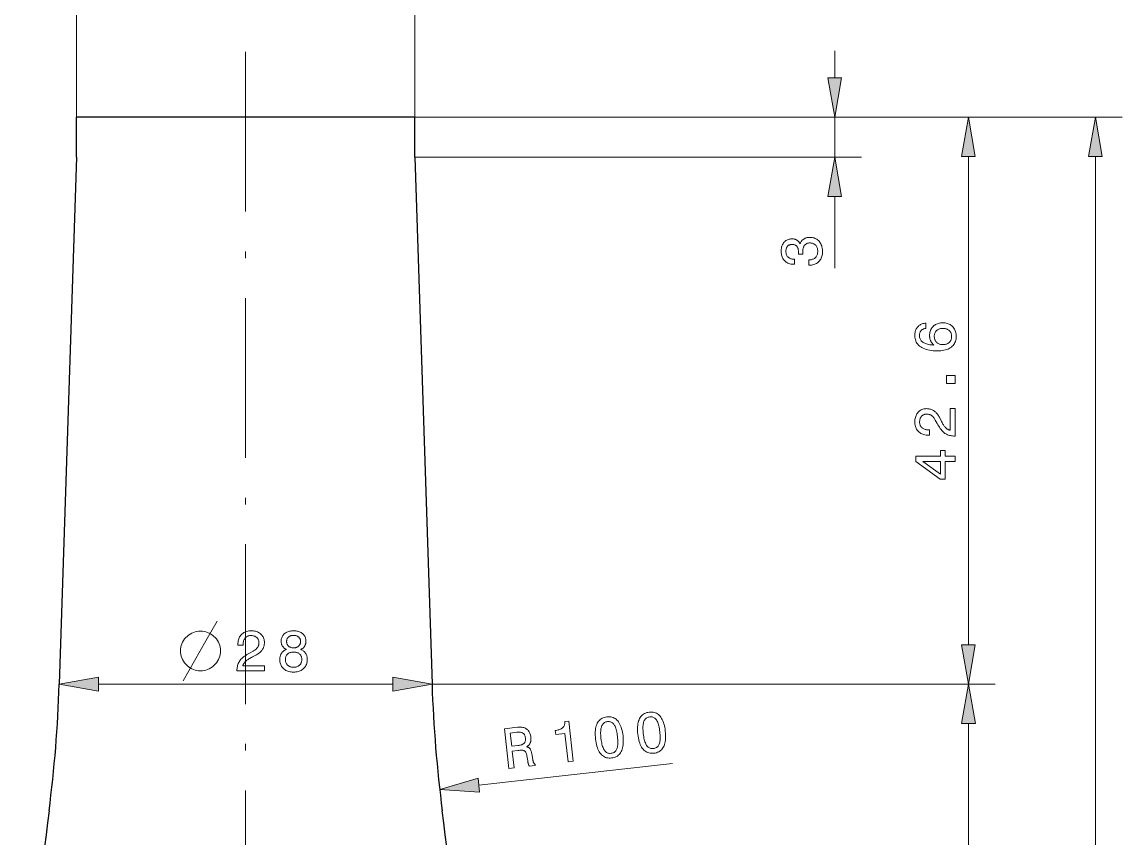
# Model space of a CAD drawing. Extents: x 0 to 297, y 0 to 562.
# Drawn here: x 135.7 to 218.3, y 311 to 372.3 of the extents above; entities that cross this region are included whole.
import ezdxf

# ---------------------------------------------------------------- set-up
doc = ezdxf.new("R2010")
doc.units = 0
doc.linetypes.add('DASHDOT', pattern=[18.5, 12, -3, 0.5, -3])

msp = doc.modelspace()

# ---------------------------------------------------------------- linework, layer by layer
at = {"color": 7, "lineweight": 13, "ltscale": 0.35262}
for p, q in [((139.781, 365.17), (139.781, 379.275)), ((165.181, 365.17), (165.181, 379.275))]:
    msp.add_line(p, q, dxfattribs=at)
at = {"color": 7, "lineweight": 13, "ltscale": 0.051139}
msp.add_line((196.727, 368.124), (196.727, 370.17), dxfattribs=at)
at = {"color": 7, "linetype": 'DASHDOT', "lineweight": 13}
msp.add_line((152.481, 370.083), (152.481, 119.503), dxfattribs=at)
at = {"color": 7, "lineweight": 30, "ltscale": 0.075}
for p, q in [((139.781, 362.17), (139.781, 365.17)), ((165.181, 362.17), (165.181, 365.17))]:
    msp.add_line(p, q, dxfattribs=at)
at = {"color": 7, "lineweight": 30}
for p, q in [((165.181, 365.17), (139.781, 365.17)), ((139.781, 362.17), (138.481, 322.57)), ((165.181, 362.17), (166.481, 322.57))]:
    msp.add_line(p, q, dxfattribs=at)
at = {"color": 7, "lineweight": 13}
for p, q in [((165.181, 365.17), (208.766, 365.17)), ((165.181, 365.17), (218.307, 365.17)), ((165.181, 365.17), (198.727, 365.17)), ((165.181, 362.17), (198.727, 362.17)), ((206.766, 325.524), (206.766, 362.215)), ((216.307, 128.124), (216.307, 362.215)), ((141.436, 322.57), (163.527, 322.57)), ((166.481, 322.57), (208.766, 322.57)), ((166.481, 322.57), (208.773, 322.57)), ((206.773, 287.124), (206.773, 319.615))]:
    msp.add_line(p, q, dxfattribs=at)
at = {"color": 7, "lineweight": 13, "ltscale": 0.075}
msp.add_line((196.727, 362.17), (196.727, 365.17), dxfattribs=at)
at = {"color": 7, "lineweight": 13, "ltscale": 0.134371}
msp.add_line((196.727, 353.841), (196.727, 359.215), dxfattribs=at)
at = {"color": 7, "lineweight": 13, "ltscale": 0.366083}
msp.add_line((169.992, 314.986), (184.543, 316.626), dxfattribs=at)
at = {"color": 7, "lineweight": 13}
for points in [[(196.206, 368.124), (196.727, 365.17), (197.248, 368.124)], [(207.287, 362.215), (206.766, 365.17), (206.245, 362.215)], [(216.828, 362.215), (216.307, 365.17), (215.786, 362.215)], [(197.248, 359.215), (196.727, 362.17), (196.206, 359.215)], [(194.787, 354.051), (194.787, 354.45), (194.849, 354.453), (194.908, 354.459), (194.964, 354.468), (195.017, 354.481), (195.068, 354.497), (195.115, 354.516), (195.16, 354.538), (195.202, 354.563), (195.241, 354.592), (195.277, 354.624), (195.31, 354.659), (195.34, 354.696), (195.366, 354.736), (195.389, 354.779), (195.408, 354.825), (195.423, 354.873), (195.436, 354.924), (195.444, 354.978), (195.449, 355.034), (195.451, 355.093), (195.45, 355.151), (195.445, 355.206), (195.437, 355.259), (195.426, 355.309), (195.412, 355.357), (195.394, 355.402), (195.374, 355.445), (195.35, 355.485), (195.323, 355.523), (195.293, 355.558), (195.26, 355.59), (195.225, 355.619), (195.188, 355.644), (195.148, 355.666), (195.105, 355.685), (195.061, 355.7), (195.014, 355.712), (194.965, 355.721), (194.913, 355.726), (194.859, 355.728), (194.81, 355.726), (194.763, 355.721), (194.718, 355.712), (194.676, 355.701), (194.636, 355.686), (194.598, 355.667), (194.562, 355.645), (194.528, 355.62), (194.497, 355.592), (194.468, 355.56), (194.441, 355.525), (194.417, 355.487), (194.396, 355.447), (194.378, 355.404), (194.363, 355.358), (194.35, 355.31), (194.34, 355.259), (194.333, 355.205), (194.329, 355.148), (194.327, 355.089), (194.327, 355.08), (194.328, 355.072), (194.328, 355.063), (194.328, 355.054), (194.328, 355.046), (194.328, 355.037), (194.329, 355.028), (194.329, 355.019), (194.329, 355.009), (194.33, 355), (194.33, 354.991), (194.331, 354.98), (194.331, 354.97), (194.332, 354.958), (194.332, 354.946), (194.333, 354.934), (194.334, 354.921), (194.334, 354.907), (194.335, 354.893), (194.336, 354.878), (193.996, 354.878), (193.997, 354.887), (193.997, 354.896), (193.998, 354.905), (193.998, 354.914), (193.998, 354.923), (193.999, 354.932), (193.999, 354.941), (193.999, 354.949), (193.999, 354.958), (194, 354.966), (194, 354.975), (194, 354.983), (194, 354.991), (194, 354.999), (194, 355.007), (194.001, 355.015), (194.001, 355.022), (194.001, 355.03), (194.001, 355.037), (194.001, 355.044), (194, 355.101), (193.996, 355.155), (193.99, 355.205), (193.982, 355.253), (193.972, 355.298), (193.959, 355.339), (193.944, 355.378), (193.927, 355.413), (193.908, 355.446), (193.886, 355.476), (193.862, 355.502), (193.835, 355.526), (193.806, 355.547), (193.774, 355.565), (193.741, 355.581), (193.704, 355.593), (193.666, 355.603), (193.624, 355.61), (193.581, 355.614), (193.535, 355.616), (193.49, 355.614), (193.448, 355.61), (193.408, 355.604), (193.37, 355.594), (193.333, 355.582), (193.3, 355.567), (193.268, 355.549), (193.238, 355.529), (193.21, 355.506), (193.185, 355.48), (193.162, 355.451), (193.141, 355.421), (193.122, 355.387), (193.107, 355.352), (193.093, 355.314), (193.082, 355.274), (193.074, 355.231), (193.067, 355.186), (193.064, 355.139), (193.063, 355.089), (193.064, 355.033), (193.069, 354.98), (193.077, 354.929), (193.089, 354.881), (193.103, 354.837), (193.121, 354.794), (193.142, 354.755), (193.166, 354.718), (193.194, 354.684), (193.225, 354.653), (193.259, 354.625), (193.296, 354.6), (193.336, 354.578), (193.379, 354.558), (193.425, 354.542), (193.474, 354.529), (193.527, 354.518), (193.582, 354.511), (193.64, 354.506), (193.701, 354.505), (193.701, 354.121), (193.672, 354.121), (193.585, 354.124), (193.503, 354.131), (193.424, 354.144), (193.348, 354.162), (193.276, 354.185), (193.208, 354.213), (193.143, 354.247), (193.082, 354.285), (193.024, 354.329), (192.97, 354.377), (192.92, 354.43), (192.876, 354.487), (192.836, 354.547), (192.802, 354.611), (192.774, 354.678), (192.75, 354.749), (192.732, 354.823), (192.719, 354.901), (192.711, 354.983), (192.708, 355.068), (192.71, 355.157), (192.717, 355.243), (192.728, 355.325), (192.742, 355.402), (192.762, 355.476), (192.785, 355.545), (192.813, 355.61), (192.845, 355.671), (192.881, 355.728), (192.921, 355.78), (192.966, 355.828), (193.013, 355.871), (193.064, 355.909), (193.119, 355.942), (193.176, 355.97), (193.238, 355.993), (193.302, 356.01), (193.37, 356.023), (193.441, 356.031), (193.516, 356.033), (193.559, 356.032), (193.6, 356.029), (193.64, 356.025), (193.679, 356.018), (193.717, 356.009), (193.754, 355.999), (193.789, 355.986), (193.823, 355.972), (193.855, 355.956), (193.887, 355.937), (193.917, 355.917), (193.945, 355.895), (193.973, 355.871), (193.998, 355.846), (194.022, 355.818), (194.045, 355.789), (194.066, 355.758), (194.086, 355.725), (194.104, 355.69), (194.121, 355.654), (194.14, 355.701), (194.16, 355.746), (194.183, 355.789), (194.208, 355.829), (194.234, 355.867), (194.263, 355.903), (194.293, 355.936), (194.326, 355.967), (194.361, 355.995), (194.397, 356.022), (194.435, 356.045), (194.476, 356.067), (194.517, 356.086), (194.561, 356.102), (194.606, 356.116), (194.653, 356.127), (194.702, 356.136), (194.753, 356.142), (194.805, 356.146), (194.859, 356.147), (194.943, 356.144), (195.025, 356.135), (195.103, 356.12), (195.177, 356.1), (195.248, 356.073), (195.316, 356.041), (195.38, 356.002), (195.441, 355.958), (195.498, 355.908), (195.552, 355.852), (195.602, 355.791), (195.646, 355.726), (195.686, 355.657), (195.72, 355.585), (195.748, 355.508), (195.772, 355.428), (195.79, 355.344), (195.803, 355.256), (195.811, 355.164), (195.814, 355.068), (195.811, 354.977), (195.803, 354.89), (195.789, 354.806), (195.77, 354.727), (195.746, 354.651), (195.716, 354.579), (195.681, 354.51), (195.64, 354.446), (195.593, 354.385), (195.542, 354.328), (195.486, 354.275), (195.426, 354.228), (195.362, 354.187), (195.295, 354.151), (195.225, 354.121), (195.15, 354.096), (195.072, 354.076), (194.991, 354.062), (194.905, 354.054), (194.817, 354.051)], [(203.577, 349.701), (203.577, 349.305), (203.532, 349.299), (203.488, 349.291), (203.447, 349.281), (203.408, 349.268), (203.371, 349.253), (203.337, 349.236), (203.304, 349.216), (203.274, 349.194), (203.246, 349.169), (203.22, 349.143), (203.197, 349.114), (203.176, 349.083), (203.157, 349.05), (203.141, 349.015), (203.128, 348.978), (203.117, 348.939), (203.108, 348.897), (203.102, 348.854), (203.098, 348.809), (203.097, 348.761), (203.1, 348.697), (203.108, 348.636), (203.121, 348.578), (203.14, 348.523), (203.164, 348.471), (203.194, 348.422), (203.229, 348.376), (203.27, 348.333), (203.315, 348.294), (203.367, 348.257), (203.423, 348.224), (203.486, 348.193), (203.554, 348.165), (203.627, 348.141), (203.706, 348.119), (203.791, 348.1), (203.881, 348.084), (203.977, 348.07), (204.078, 348.06), (204.185, 348.053), (204.153, 348.079), (204.123, 348.106), (204.094, 348.134), (204.067, 348.163), (204.042, 348.193), (204.018, 348.225), (203.996, 348.257), (203.975, 348.291), (203.956, 348.326), (203.938, 348.362), (203.922, 348.399), (203.908, 348.436), (203.895, 348.475), (203.884, 348.514), (203.875, 348.555), (203.867, 348.596), (203.861, 348.638), (203.857, 348.681), (203.855, 348.725), (203.854, 348.77), (203.856, 348.853), (203.865, 348.934), (203.878, 349.011), (203.897, 349.085), (203.922, 349.155), (203.952, 349.223), (203.987, 349.287), (204.028, 349.348), (204.075, 349.406), (204.127, 349.461), (204.183, 349.512), (204.243, 349.557), (204.306, 349.597), (204.373, 349.631), (204.443, 349.66), (204.517, 349.684), (204.594, 349.703), (204.675, 349.716), (204.759, 349.724), (204.847, 349.727), (204.934, 349.724), (205.019, 349.715), (205.1, 349.701), (205.177, 349.682), (205.252, 349.656), (205.323, 349.625), (205.39, 349.589), (205.454, 349.547), (205.515, 349.499), (205.573, 349.445), (205.626, 349.387), (205.673, 349.326), (205.715, 349.261), (205.752, 349.192), (205.782, 349.12), (205.808, 349.045), (205.827, 348.966), (205.841, 348.884), (205.849, 348.798), (205.852, 348.708), (205.849, 348.606), (205.838, 348.508), (205.819, 348.414), (205.794, 348.326), (205.761, 348.243), (205.721, 348.165), (205.674, 348.091), (205.619, 348.023), (205.557, 347.96), (205.488, 347.901), (205.411, 347.848), (205.329, 347.8), (205.24, 347.758), (205.144, 347.722), (205.042, 347.691), (204.934, 347.665), (204.819, 347.646), (204.698, 347.632), (204.57, 347.623), (204.436, 347.621), (204.278, 347.624), (204.128, 347.633), (203.985, 347.647), (203.849, 347.668), (203.721, 347.695), (203.6, 347.728), (203.486, 347.767), (203.38, 347.812), (203.28, 347.862), (203.189, 347.919), (203.105, 347.981), (203.03, 348.048), (202.963, 348.119), (202.906, 348.196), (202.857, 348.277), (202.818, 348.363), (202.787, 348.454), (202.765, 348.549), (202.751, 348.65), (202.747, 348.755), (202.749, 348.839), (202.756, 348.919), (202.766, 348.995), (202.782, 349.068), (202.801, 349.138), (202.825, 349.204), (202.853, 349.266), (202.886, 349.324), (202.923, 349.379), (202.964, 349.431), (203.009, 349.478), (203.058, 349.521), (203.11, 349.559), (203.166, 349.593), (203.226, 349.622), (203.289, 349.647), (203.356, 349.667), (203.426, 349.683), (203.5, 349.695)], [(204.851, 349.309), (204.793, 349.308), (204.738, 349.303), (204.686, 349.295), (204.635, 349.283), (204.587, 349.269), (204.542, 349.251), (204.498, 349.23), (204.458, 349.205), (204.419, 349.178), (204.383, 349.147), (204.35, 349.114), (204.32, 349.078), (204.294, 349.04), (204.271, 349.001), (204.252, 348.959), (204.236, 348.916), (204.224, 348.87), (204.215, 348.823), (204.21, 348.773), (204.208, 348.721), (204.21, 348.663), (204.215, 348.608), (204.223, 348.556), (204.236, 348.505), (204.251, 348.458), (204.27, 348.413), (204.293, 348.37), (204.318, 348.331), (204.348, 348.293), (204.381, 348.258), (204.417, 348.227), (204.455, 348.198), (204.496, 348.173), (204.54, 348.151), (204.586, 348.133), (204.634, 348.118), (204.686, 348.106), (204.74, 348.097), (204.796, 348.092), (204.855, 348.091), (204.914, 348.092), (204.971, 348.097), (205.025, 348.106), (205.076, 348.117), (205.125, 348.132), (205.172, 348.15), (205.216, 348.172), (205.258, 348.197), (205.297, 348.225), (205.334, 348.256), (205.367, 348.291), (205.397, 348.327), (205.424, 348.366), (205.447, 348.407), (205.466, 348.451), (205.482, 348.497), (205.495, 348.545), (205.504, 348.596), (205.509, 348.649), (205.511, 348.704), (205.509, 348.757), (205.503, 348.808), (205.494, 348.857), (205.482, 348.904), (205.465, 348.949), (205.445, 348.991), (205.421, 349.032), (205.394, 349.071), (205.363, 349.107), (205.328, 349.142), (205.291, 349.174), (205.251, 349.202), (205.209, 349.227), (205.164, 349.249), (205.118, 349.267), (205.069, 349.283), (205.018, 349.294), (204.964, 349.303), (204.909, 349.308)], [(205.766, 345.169), (205.123, 345.169), (205.123, 345.765), (205.766, 345.765)], [(205.766, 341.216), (205.753, 341.216), (205.666, 341.218), (205.581, 341.224), (205.499, 341.234), (205.421, 341.249), (205.345, 341.268), (205.272, 341.29), (205.202, 341.317), (205.135, 341.348), (205.071, 341.383), (205.01, 341.422), (204.95, 341.467), (204.891, 341.518), (204.832, 341.576), (204.772, 341.641), (204.713, 341.712), (204.654, 341.79), (204.595, 341.875), (204.536, 341.966), (204.477, 342.064), (204.419, 342.169), (204.28, 342.424), (204.254, 342.469), (204.229, 342.511), (204.202, 342.551), (204.175, 342.588), (204.147, 342.623), (204.119, 342.655), (204.09, 342.685), (204.061, 342.712), (204.031, 342.737), (204, 342.759), (203.969, 342.779), (203.936, 342.797), (203.902, 342.813), (203.868, 342.827), (203.832, 342.838), (203.795, 342.848), (203.757, 342.855), (203.718, 342.86), (203.678, 342.863), (203.637, 342.865), (203.59, 342.863), (203.545, 342.858), (203.502, 342.85), (203.461, 342.838), (203.421, 342.824), (203.384, 342.806), (203.348, 342.784), (203.314, 342.76), (203.282, 342.732), (203.252, 342.701), (203.224, 342.667), (203.199, 342.631), (203.177, 342.593), (203.158, 342.553), (203.142, 342.51), (203.129, 342.465), (203.118, 342.418), (203.111, 342.369), (203.107, 342.317), (203.105, 342.264), (203.107, 342.21), (203.113, 342.159), (203.122, 342.111), (203.135, 342.064), (203.152, 342.02), (203.172, 341.979), (203.196, 341.939), (203.224, 341.902), (203.256, 341.867), (203.291, 341.835), (203.329, 341.805), (203.371, 341.778), (203.415, 341.755), (203.461, 341.734), (203.511, 341.717), (203.563, 341.703), (203.619, 341.692), (203.677, 341.684), (203.737, 341.679), (203.801, 341.678), (203.837, 341.678), (203.837, 341.285), (203.776, 341.285), (203.683, 341.288), (203.594, 341.296), (203.509, 341.31), (203.428, 341.329), (203.351, 341.353), (203.277, 341.383), (203.208, 341.418), (203.143, 341.458), (203.081, 341.504), (203.024, 341.555), (202.971, 341.611), (202.924, 341.671), (202.883, 341.734), (202.847, 341.802), (202.816, 341.873), (202.791, 341.948), (202.772, 342.027), (202.758, 342.11), (202.75, 342.196), (202.747, 342.287), (202.749, 342.374), (202.757, 342.457), (202.769, 342.537), (202.786, 342.614), (202.809, 342.687), (202.836, 342.757), (202.868, 342.823), (202.905, 342.887), (202.947, 342.946), (202.994, 343.003), (203.044, 343.054), (203.098, 343.101), (203.155, 343.142), (203.215, 343.177), (203.279, 343.207), (203.345, 343.232), (203.414, 343.251), (203.487, 343.265), (203.562, 343.273), (203.641, 343.276), (203.702, 343.274), (203.762, 343.269), (203.82, 343.261), (203.876, 343.25), (203.931, 343.236), (203.985, 343.218), (204.037, 343.197), (204.087, 343.173), (204.136, 343.146), (204.184, 343.115), (204.23, 343.082), (204.274, 343.045), (204.318, 343.004), (204.36, 342.96), (204.401, 342.913), (204.441, 342.862), (204.479, 342.808), (204.517, 342.751), (204.553, 342.69), (204.587, 342.626), (204.716, 342.373), (204.753, 342.303), (204.79, 342.237), (204.825, 342.175), (204.86, 342.117), (204.895, 342.064), (204.928, 342.014), (204.961, 341.968), (204.993, 341.927), (205.025, 341.889), (205.055, 341.856), (205.086, 341.825), (205.118, 341.797), (205.15, 341.771), (205.183, 341.747), (205.216, 341.725), (205.25, 341.706), (205.285, 341.688), (205.321, 341.673), (205.358, 341.659), (205.395, 341.648), (205.395, 343.276), (205.766, 343.276)], [(205.766, 339.308), (205.024, 339.308), (205.024, 337.99), (204.644, 337.99), (202.833, 339.304), (202.833, 339.696), (204.678, 339.696), (204.678, 340.124), (205.024, 340.124), (205.024, 339.696), (205.766, 339.696)], [(204.678, 338.353), (204.678, 339.308), (203.335, 339.308)], [(149.232, 326.57), (148.932, 326.57), (148.682, 326.52), (148.432, 326.42), (148.182, 326.27), (147.882, 325.97), (147.732, 325.72), (147.632, 325.47), (147.582, 325.22), (147.582, 324.92), (147.632, 324.67), (147.732, 324.42), (147.882, 324.17), (148.182, 323.87), (148.432, 323.72), (148.682, 323.62), (148.932, 323.57), (149.232, 323.57), (149.482, 323.62), (149.732, 323.72), (149.982, 323.87), (150.282, 324.17), (150.432, 324.42), (150.532, 324.67), (150.582, 324.92), (150.582, 325.22), (150.532, 325.47), (150.432, 325.72), (150.282, 325.97), (149.982, 326.27), (149.732, 326.42), (149.482, 326.52)], [(151.828, 323.57), (151.828, 323.583), (151.83, 323.67), (151.837, 323.755), (151.847, 323.836), (151.861, 323.915), (151.88, 323.991), (151.903, 324.064), (151.93, 324.134), (151.961, 324.201), (151.996, 324.265), (152.035, 324.326), (152.08, 324.385), (152.131, 324.445), (152.189, 324.504), (152.254, 324.564), (152.325, 324.623), (152.403, 324.682), (152.487, 324.741), (152.579, 324.8), (152.677, 324.858), (152.781, 324.917), (153.036, 325.056), (153.081, 325.081), (153.123, 325.107), (153.163, 325.134), (153.2, 325.161), (153.235, 325.188), (153.267, 325.216), (153.297, 325.245), (153.324, 325.275), (153.349, 325.305), (153.372, 325.336), (153.392, 325.367), (153.41, 325.4), (153.425, 325.433), (153.439, 325.468), (153.451, 325.504), (153.46, 325.541), (153.468, 325.579), (153.473, 325.618), (153.476, 325.658), (153.477, 325.699), (153.475, 325.746), (153.471, 325.791), (153.462, 325.834), (153.451, 325.875), (153.436, 325.915), (153.418, 325.952), (153.397, 325.988), (153.372, 326.022), (153.345, 326.054), (153.314, 326.084), (153.28, 326.112), (153.244, 326.137), (153.206, 326.159), (153.165, 326.178), (153.123, 326.194), (153.078, 326.207), (153.031, 326.217), (152.981, 326.225), (152.93, 326.229), (152.876, 326.23), (152.823, 326.229), (152.772, 326.223), (152.723, 326.214), (152.677, 326.201), (152.633, 326.184), (152.591, 326.164), (152.552, 326.14), (152.515, 326.112), (152.48, 326.08), (152.447, 326.045), (152.417, 326.006), (152.391, 325.965), (152.367, 325.921), (152.347, 325.874), (152.329, 325.825), (152.315, 325.772), (152.304, 325.717), (152.296, 325.659), (152.292, 325.598), (152.29, 325.535), (152.29, 325.499), (151.898, 325.499), (151.898, 325.56), (151.901, 325.653), (151.909, 325.742), (151.922, 325.827), (151.941, 325.908), (151.965, 325.985), (151.995, 326.058), (152.03, 326.128), (152.071, 326.193), (152.117, 326.254), (152.168, 326.312), (152.224, 326.364), (152.283, 326.411), (152.347, 326.453), (152.414, 326.489), (152.486, 326.52), (152.561, 326.545), (152.64, 326.564), (152.722, 326.578), (152.809, 326.586), (152.899, 326.589), (152.986, 326.586), (153.07, 326.579), (153.15, 326.567), (153.226, 326.549), (153.3, 326.527), (153.37, 326.5), (153.436, 326.468), (153.499, 326.431), (153.559, 326.389), (153.615, 326.342), (153.667, 326.291), (153.713, 326.237), (153.754, 326.18), (153.79, 326.12), (153.82, 326.057), (153.844, 325.991), (153.864, 325.921), (153.877, 325.849), (153.885, 325.774), (153.888, 325.695), (153.887, 325.634), (153.882, 325.574), (153.874, 325.516), (153.863, 325.459), (153.848, 325.404), (153.83, 325.351), (153.81, 325.299), (153.786, 325.248), (153.758, 325.199), (153.728, 325.152), (153.694, 325.106), (153.657, 325.061), (153.617, 325.018), (153.573, 324.976), (153.526, 324.935), (153.475, 324.895), (153.421, 324.856), (153.364, 324.819), (153.303, 324.783), (153.239, 324.748), (152.986, 324.62), (152.916, 324.583), (152.85, 324.546), (152.788, 324.51), (152.73, 324.475), (152.676, 324.441), (152.626, 324.408), (152.581, 324.375), (152.539, 324.343), (152.502, 324.311), (152.468, 324.28), (152.438, 324.25), (152.41, 324.218), (152.384, 324.186), (152.36, 324.153), (152.338, 324.12), (152.318, 324.085), (152.301, 324.05), (152.285, 324.015), (152.272, 323.978), (152.261, 323.941), (153.888, 323.941), (153.888, 323.57)], [(155.543, 325.185), (155.504, 325.204), (155.468, 325.224), (155.433, 325.245), (155.4, 325.268), (155.37, 325.292), (155.341, 325.317), (155.314, 325.344), (155.289, 325.372), (155.267, 325.401), (155.246, 325.431), (155.227, 325.463), (155.21, 325.497), (155.195, 325.532), (155.182, 325.568), (155.172, 325.605), (155.163, 325.644), (155.156, 325.685), (155.151, 325.727), (155.148, 325.77), (155.147, 325.815), (155.149, 325.883), (155.157, 325.947), (155.17, 326.01), (155.188, 326.069), (155.211, 326.127), (155.24, 326.181), (155.273, 326.233), (155.312, 326.283), (155.356, 326.33), (155.405, 326.374), (155.458, 326.415), (155.515, 326.451), (155.574, 326.484), (155.637, 326.511), (155.703, 326.535), (155.771, 326.554), (155.844, 326.57), (155.919, 326.58), (155.997, 326.587), (156.079, 326.589), (156.16, 326.587), (156.239, 326.58), (156.315, 326.57), (156.387, 326.554), (156.456, 326.535), (156.521, 326.511), (156.584, 326.484), (156.643, 326.451), (156.699, 326.415), (156.752, 326.374), (156.801, 326.33), (156.844, 326.283), (156.883, 326.233), (156.916, 326.181), (156.944, 326.127), (156.967, 326.069), (156.985, 326.01), (156.998, 325.947), (157.006, 325.883), (157.008, 325.815), (157.007, 325.77), (157.004, 325.726), (157, 325.684), (156.993, 325.643), (156.984, 325.604), (156.973, 325.566), (156.961, 325.53), (156.946, 325.495), (156.93, 325.461), (156.911, 325.429), (156.891, 325.399), (156.868, 325.37), (156.844, 325.342), (156.817, 325.315), (156.789, 325.29), (156.758, 325.266), (156.725, 325.244), (156.69, 325.223), (156.653, 325.203), (156.614, 325.185), (156.662, 325.165), (156.708, 325.144), (156.751, 325.12), (156.792, 325.095), (156.83, 325.067), (156.866, 325.038), (156.9, 325.006), (156.931, 324.973), (156.96, 324.938), (156.986, 324.9), (157.01, 324.861), (157.031, 324.82), (157.05, 324.777), (157.066, 324.733), (157.08, 324.687), (157.092, 324.639), (157.1, 324.589), (157.107, 324.538), (157.11, 324.485), (157.112, 324.43), (157.109, 324.345), (157.1, 324.264), (157.086, 324.186), (157.067, 324.112), (157.042, 324.042), (157.011, 323.974), (156.975, 323.911), (156.933, 323.851), (156.885, 323.794), (156.832, 323.741), (156.774, 323.692), (156.713, 323.648), (156.647, 323.609), (156.578, 323.576), (156.504, 323.548), (156.427, 323.525), (156.346, 323.507), (156.261, 323.494), (156.172, 323.486), (156.079, 323.483), (155.986, 323.486), (155.897, 323.494), (155.812, 323.507), (155.73, 323.525), (155.653, 323.548), (155.58, 323.576), (155.511, 323.609), (155.445, 323.648), (155.384, 323.692), (155.326, 323.741), (155.273, 323.794), (155.226, 323.851), (155.184, 323.911), (155.148, 323.974), (155.117, 324.042), (155.092, 324.112), (155.073, 324.186), (155.059, 324.264), (155.05, 324.345), (155.048, 324.43), (155.049, 324.485), (155.053, 324.538), (155.059, 324.589), (155.068, 324.639), (155.079, 324.687), (155.093, 324.733), (155.109, 324.777), (155.128, 324.82), (155.149, 324.861), (155.173, 324.9), (155.199, 324.938), (155.228, 324.973), (155.259, 325.006), (155.293, 325.038), (155.328, 325.067), (155.367, 325.095), (155.407, 325.12), (155.45, 325.144), (155.495, 325.165)], [(155.558, 325.781), (155.559, 325.739), (155.564, 325.699), (155.571, 325.66), (155.581, 325.623), (155.593, 325.587), (155.609, 325.554), (155.628, 325.522), (155.649, 325.491), (155.673, 325.463), (155.7, 325.436), (155.73, 325.411), (155.761, 325.389), (155.794, 325.369), (155.829, 325.352), (155.866, 325.338), (155.905, 325.326), (155.945, 325.317), (155.988, 325.31), (156.032, 325.306), (156.079, 325.305), (156.125, 325.306), (156.17, 325.31), (156.213, 325.317), (156.254, 325.326), (156.293, 325.338), (156.33, 325.352), (156.365, 325.369), (156.398, 325.389), (156.43, 325.411), (156.459, 325.436), (156.486, 325.463), (156.51, 325.491), (156.532, 325.522), (156.55, 325.554), (156.566, 325.587), (156.579, 325.623), (156.589, 325.66), (156.596, 325.699), (156.6, 325.739), (156.601, 325.781), (156.6, 325.824), (156.596, 325.864), (156.589, 325.902), (156.579, 325.939), (156.567, 325.974), (156.551, 326.006), (156.533, 326.038), (156.512, 326.067), (156.489, 326.094), (156.462, 326.12), (156.433, 326.143), (156.402, 326.164), (156.369, 326.183), (156.334, 326.199), (156.297, 326.212), (156.257, 326.223), (156.216, 326.232), (156.172, 326.238), (156.126, 326.242), (156.079, 326.243), (156.031, 326.242), (155.986, 326.238), (155.942, 326.232), (155.901, 326.223), (155.862, 326.212), (155.825, 326.199), (155.79, 326.183), (155.757, 326.164), (155.726, 326.143), (155.697, 326.12), (155.671, 326.094), (155.647, 326.067), (155.626, 326.038), (155.608, 326.006), (155.593, 325.974), (155.58, 325.939), (155.57, 325.902), (155.563, 325.864), (155.559, 325.824)], [(155.463, 324.438), (155.465, 324.385), (155.47, 324.333), (155.478, 324.284), (155.489, 324.238), (155.504, 324.193), (155.523, 324.151), (155.544, 324.111), (155.569, 324.074), (155.597, 324.038), (155.628, 324.005), (155.663, 323.975), (155.699, 323.948), (155.738, 323.924), (155.78, 323.903), (155.824, 323.886), (155.87, 323.872), (155.919, 323.86), (155.97, 323.852), (156.023, 323.848), (156.079, 323.846), (156.135, 323.848), (156.188, 323.852), (156.24, 323.86), (156.289, 323.872), (156.335, 323.886), (156.379, 323.903), (156.421, 323.924), (156.46, 323.948), (156.496, 323.975), (156.531, 324.005), (156.562, 324.038), (156.59, 324.074), (156.615, 324.111), (156.637, 324.151), (156.655, 324.193), (156.67, 324.238), (156.681, 324.284), (156.69, 324.333), (156.695, 324.385), (156.696, 324.438), (156.695, 324.488), (156.69, 324.536), (156.681, 324.582), (156.67, 324.626), (156.655, 324.667), (156.637, 324.706), (156.616, 324.743), (156.591, 324.779), (156.563, 324.811), (156.532, 324.842), (156.498, 324.87), (156.461, 324.896), (156.422, 324.918), (156.38, 324.937), (156.336, 324.954), (156.29, 324.967), (156.241, 324.977), (156.189, 324.985), (156.135, 324.989), (156.079, 324.991), (156.022, 324.989), (155.969, 324.985), (155.918, 324.977), (155.869, 324.967), (155.822, 324.954), (155.779, 324.937), (155.737, 324.918), (155.698, 324.896), (155.662, 324.87), (155.627, 324.842), (155.596, 324.811), (155.568, 324.779), (155.544, 324.743), (155.522, 324.706), (155.504, 324.667), (155.489, 324.626), (155.478, 324.582), (155.47, 324.536), (155.465, 324.488)], [(206.245, 325.524), (206.766, 322.57), (207.287, 325.524)], [(141.436, 323.091), (138.481, 322.57), (141.436, 322.049)], [(163.527, 322.049), (166.481, 322.57), (163.527, 323.091)], [(207.294, 319.615), (206.773, 322.57), (206.252, 319.615)], [(176.704, 316.749), (176.466, 318.869), (175.77, 318.791), (175.736, 319.094), (175.81, 319.105), (175.881, 319.119), (175.946, 319.134), (176.008, 319.151), (176.066, 319.171), (176.119, 319.192), (176.168, 319.216), (176.213, 319.242), (176.253, 319.27), (176.29, 319.3), (176.322, 319.333), (176.352, 319.368), (176.377, 319.407), (176.4, 319.449), (176.419, 319.493), (176.435, 319.541), (176.448, 319.591), (176.457, 319.644), (176.463, 319.701), (176.465, 319.76), (176.756, 319.793), (177.094, 316.793)], [(178.761, 318.453), (178.747, 318.601), (178.739, 318.742), (178.738, 318.877), (178.742, 319.005), (178.752, 319.126), (178.769, 319.241), (178.791, 319.349), (178.82, 319.451), (178.855, 319.546), (178.896, 319.634), (178.942, 319.715), (178.995, 319.789), (179.053, 319.856), (179.117, 319.915), (179.186, 319.967), (179.262, 320.011), (179.343, 320.048), (179.429, 320.078), (179.522, 320.1), (179.62, 320.116), (179.72, 320.123), (179.815, 320.122), (179.907, 320.112), (179.995, 320.094), (180.078, 320.068), (180.157, 320.033), (180.233, 319.99), (180.304, 319.939), (180.371, 319.879), (180.434, 319.81), (180.493, 319.734), (180.547, 319.65), (180.597, 319.557), (180.643, 319.457), (180.684, 319.348), (180.721, 319.232), (180.754, 319.107), (180.782, 318.975), (180.806, 318.834), (180.825, 318.686), (180.839, 318.537), (180.847, 318.395), (180.849, 318.26), (180.845, 318.132), (180.835, 318.01), (180.819, 317.896), (180.797, 317.788), (180.768, 317.687), (180.734, 317.593), (180.694, 317.506), (180.647, 317.426), (180.595, 317.353), (180.537, 317.287), (180.473, 317.229), (180.404, 317.177), (180.328, 317.133), (180.247, 317.097), (180.16, 317.067), (180.067, 317.045), (179.968, 317.03), (179.869, 317.022), (179.774, 317.024), (179.682, 317.033), (179.595, 317.051), (179.512, 317.077), (179.433, 317.112), (179.357, 317.155), (179.286, 317.207), (179.218, 317.267), (179.155, 317.335), (179.095, 317.411), (179.04, 317.495), (178.99, 317.587), (178.944, 317.687), (178.902, 317.795), (178.865, 317.911), (178.833, 318.035), (178.804, 318.166), (178.781, 318.306)], [(179.172, 318.499), (179.187, 318.38), (179.204, 318.267), (179.224, 318.161), (179.246, 318.062), (179.27, 317.97), (179.296, 317.885), (179.325, 317.807), (179.356, 317.736), (179.389, 317.672), (179.424, 317.614), (179.462, 317.564), (179.503, 317.519), (179.547, 317.481), (179.593, 317.448), (179.642, 317.422), (179.694, 317.402), (179.748, 317.387), (179.805, 317.379), (179.865, 317.377), (179.928, 317.382), (179.99, 317.391), (180.049, 317.407), (180.103, 317.427), (180.153, 317.453), (180.199, 317.484), (180.241, 317.52), (180.278, 317.561), (180.312, 317.608), (180.341, 317.66), (180.366, 317.717), (180.388, 317.781), (180.405, 317.85), (180.419, 317.926), (180.429, 318.009), (180.436, 318.098), (180.439, 318.193), (180.438, 318.295), (180.433, 318.403), (180.424, 318.518), (180.412, 318.639), (180.397, 318.76), (180.38, 318.874), (180.36, 318.981), (180.338, 319.081), (180.315, 319.174), (180.288, 319.259), (180.26, 319.338), (180.23, 319.409), (180.197, 319.473), (180.162, 319.53), (180.125, 319.58), (180.085, 319.624), (180.042, 319.662), (179.996, 319.694), (179.947, 319.72), (179.895, 319.74), (179.841, 319.754), (179.783, 319.762), (179.723, 319.764), (179.66, 319.759), (179.598, 319.749), (179.54, 319.734), (179.486, 319.714), (179.436, 319.688), (179.39, 319.657), (179.348, 319.62), (179.31, 319.578), (179.277, 319.531), (179.247, 319.478), (179.221, 319.42), (179.199, 319.357), (179.181, 319.287), (179.167, 319.21), (179.156, 319.128), (179.149, 319.039), (179.146, 318.943), (179.147, 318.842), (179.152, 318.734), (179.16, 318.62)], [(181.939, 318.811), (181.925, 318.959), (181.918, 319.1), (181.916, 319.235), (181.92, 319.363), (181.93, 319.484), (181.947, 319.599), (181.969, 319.707), (181.998, 319.809), (182.033, 319.904), (182.074, 319.992), (182.12, 320.073), (182.173, 320.147), (182.231, 320.214), (182.295, 320.273), (182.365, 320.325), (182.44, 320.369), (182.521, 320.406), (182.608, 320.436), (182.7, 320.458), (182.798, 320.474), (182.898, 320.481), (182.994, 320.48), (183.085, 320.47), (183.173, 320.452), (183.256, 320.426), (183.335, 320.391), (183.411, 320.348), (183.482, 320.297), (183.549, 320.237), (183.612, 320.169), (183.671, 320.092), (183.725, 320.008), (183.775, 319.915), (183.821, 319.815), (183.862, 319.706), (183.899, 319.59), (183.932, 319.465), (183.96, 319.333), (183.984, 319.192), (184.003, 319.044), (184.017, 318.895), (184.025, 318.753), (184.027, 318.618), (184.023, 318.49), (184.013, 318.368), (183.997, 318.254), (183.975, 318.146), (183.946, 318.045), (183.912, 317.951), (183.872, 317.864), (183.825, 317.784), (183.773, 317.711), (183.715, 317.645), (183.651, 317.587), (183.582, 317.535), (183.506, 317.491), (183.425, 317.455), (183.338, 317.425), (183.245, 317.403), (183.146, 317.388), (183.047, 317.38), (182.952, 317.382), (182.861, 317.391), (182.773, 317.409), (182.69, 317.436), (182.611, 317.47), (182.535, 317.513), (182.464, 317.565), (182.396, 317.625), (182.333, 317.693), (182.273, 317.769), (182.218, 317.853), (182.168, 317.945), (182.122, 318.046), (182.08, 318.153), (182.043, 318.269), (182.011, 318.393), (181.982, 318.524), (181.959, 318.664)], [(182.35, 318.857), (182.365, 318.738), (182.382, 318.625), (182.402, 318.519), (182.424, 318.42), (182.448, 318.328), (182.474, 318.243), (182.503, 318.165), (182.534, 318.094), (182.567, 318.03), (182.602, 317.972), (182.64, 317.922), (182.681, 317.877), (182.725, 317.839), (182.771, 317.806), (182.82, 317.78), (182.872, 317.76), (182.926, 317.745), (182.983, 317.737), (183.043, 317.735), (183.106, 317.74), (183.169, 317.75), (183.227, 317.765), (183.281, 317.785), (183.331, 317.811), (183.377, 317.842), (183.419, 317.878), (183.456, 317.919), (183.49, 317.966), (183.519, 318.018), (183.545, 318.075), (183.566, 318.139), (183.583, 318.208), (183.597, 318.284), (183.607, 318.367), (183.614, 318.456), (183.617, 318.551), (183.616, 318.653), (183.611, 318.761), (183.602, 318.876), (183.59, 318.997), (183.575, 319.118), (183.558, 319.232), (183.538, 319.339), (183.517, 319.439), (183.493, 319.532), (183.467, 319.617), (183.438, 319.696), (183.408, 319.767), (183.375, 319.831), (183.34, 319.888), (183.303, 319.938), (183.263, 319.982), (183.22, 320.02), (183.174, 320.052), (183.125, 320.078), (183.073, 320.098), (183.019, 320.112), (182.962, 320.12), (182.901, 320.122), (182.838, 320.117), (182.776, 320.108), (182.718, 320.092), (182.664, 320.072), (182.614, 320.046), (182.568, 320.015), (182.526, 319.978), (182.488, 319.936), (182.455, 319.889), (182.425, 319.836), (182.399, 319.778), (182.377, 319.715), (182.359, 319.645), (182.345, 319.568), (182.334, 319.486), (182.327, 319.397), (182.324, 319.301), (182.325, 319.2), (182.33, 319.092), (182.338, 318.978)], [(172.248, 316.247), (171.912, 319.224), (172.908, 319.336), (172.994, 319.343), (173.076, 319.346), (173.155, 319.344), (173.23, 319.337), (173.301, 319.325), (173.369, 319.309), (173.433, 319.288), (173.493, 319.261), (173.55, 319.23), (173.602, 319.195), (173.651, 319.154), (173.696, 319.109), (173.737, 319.06), (173.773, 319.006), (173.805, 318.948), (173.833, 318.885), (173.857, 318.818), (173.877, 318.746), (173.893, 318.67), (173.904, 318.589), (173.908, 318.541), (173.911, 318.493), (173.911, 318.448), (173.909, 318.403), (173.905, 318.36), (173.898, 318.318), (173.89, 318.277), (173.879, 318.238), (173.866, 318.2), (173.851, 318.163), (173.834, 318.127), (173.815, 318.093), (173.794, 318.061), (173.77, 318.029), (173.745, 317.999), (173.717, 317.971), (173.688, 317.943), (173.656, 317.918), (173.622, 317.893), (173.586, 317.87), (173.619, 317.863), (173.65, 317.854), (173.68, 317.845), (173.708, 317.833), (173.734, 317.821), (173.758, 317.807), (173.781, 317.791), (173.802, 317.774), (173.821, 317.756), (173.839, 317.736), (173.855, 317.714), (173.871, 317.689), (173.886, 317.659), (173.9, 317.627), (173.914, 317.591), (173.927, 317.552), (173.939, 317.509), (173.951, 317.463), (173.962, 317.413), (173.972, 317.36), (174.058, 316.879), (174.064, 316.849), (174.07, 316.82), (174.076, 316.794), (174.082, 316.768), (174.089, 316.745), (174.096, 316.723), (174.102, 316.703), (174.109, 316.685), (174.117, 316.668), (174.124, 316.653), (174.132, 316.64), (174.14, 316.627), (174.149, 316.615), (174.159, 316.604), (174.169, 316.593), (174.18, 316.584), (174.191, 316.575), (174.203, 316.567), (174.216, 316.559), (174.229, 316.553), (174.238, 316.471), (173.788, 316.42), (173.781, 316.43), (173.774, 316.44), (173.767, 316.452), (173.761, 316.464), (173.754, 316.478), (173.748, 316.492), (173.741, 316.507), (173.735, 316.524), (173.729, 316.541), (173.723, 316.559), (173.717, 316.579), (173.711, 316.6), (173.705, 316.622), (173.7, 316.646), (173.694, 316.671), (173.688, 316.697), (173.682, 316.725), (173.676, 316.754), (173.67, 316.784), (173.665, 316.816), (173.6, 317.199), (173.59, 317.255), (173.578, 317.306), (173.565, 317.353), (173.55, 317.396), (173.535, 317.435), (173.518, 317.47), (173.5, 317.5), (173.481, 317.526), (173.46, 317.547), (173.438, 317.565), (173.413, 317.579), (173.381, 317.59), (173.343, 317.6), (173.3, 317.606), (173.25, 317.611), (173.195, 317.612), (173.133, 317.612), (173.066, 317.608), (172.992, 317.603), (172.913, 317.595), (172.504, 317.549), (172.646, 316.292)], [(172.838, 318.959), (172.352, 318.904), (172.463, 317.913), (172.922, 317.965), (172.99, 317.974), (173.053, 317.984), (173.112, 317.997), (173.166, 318.011), (173.216, 318.027), (173.261, 318.045), (173.302, 318.065), (173.338, 318.086), (173.37, 318.11), (173.397, 318.135), (173.421, 318.163), (173.441, 318.193), (173.458, 318.226), (173.472, 318.262), (173.484, 318.3), (173.491, 318.342), (173.496, 318.386), (173.498, 318.432), (173.497, 318.482), (173.492, 318.534), (173.485, 318.585), (173.476, 318.633), (173.464, 318.678), (173.449, 318.719), (173.433, 318.757), (173.414, 318.791), (173.392, 318.823), (173.368, 318.851), (173.342, 318.875), (173.313, 318.897), (173.282, 318.915), (173.247, 318.931), (173.208, 318.944), (173.166, 318.954), (173.12, 318.962), (173.071, 318.967), (173.018, 318.969), (172.961, 318.968), (172.901, 318.965)], [(169.934, 315.504), (167.056, 314.656), (170.05, 314.469)]]:
    msp.add_lwpolyline(points, close=True, dxfattribs=at)
msp.add_lwpolyline([(147.782, 322.82), (149.482, 325.82), (150.332, 327.32)], dxfattribs=at)
at = {"color": 7, "lineweight": 30}
for centre, radius, start, end in [((38.535, 325.851), 100, 352.64463, 358.11975), ((266.427, 325.851), 100, 181.88025, 187.35537), ((384.67, 281.17), 249.007, 172.64463, 179.30972), ((-79.707, 281.17), 249.007, 0.69028, 7.35537)]:
    msp.add_arc(centre, radius, start, end, dxfattribs=at)
at = {"color": 7, "lineweight": 13}
for points in [[(196.206, 368.124), (196.727, 365.17), (196.206, 368.124), (197.248, 368.124)], [(207.287, 362.215), (206.766, 365.17), (207.287, 362.215), (206.245, 362.215)], [(216.828, 362.215), (216.307, 365.17), (216.828, 362.215), (215.786, 362.215)], [(197.248, 359.215), (196.727, 362.17), (197.248, 359.215), (196.206, 359.215)], [(206.245, 325.524), (206.766, 322.57), (206.245, 325.524), (207.287, 325.524)], [(141.436, 323.091), (138.481, 322.57), (141.436, 323.091), (141.436, 322.049)], [(163.527, 322.049), (166.481, 322.57), (163.527, 322.049), (163.527, 323.091)], [(207.294, 319.615), (206.773, 322.57), (207.294, 319.615), (206.252, 319.615)], [(169.934, 315.504), (167.056, 314.656), (169.934, 315.504), (170.05, 314.469)]]:
    msp.add_solid(points, dxfattribs=at)

doc.saveas('drawing.dxf')
